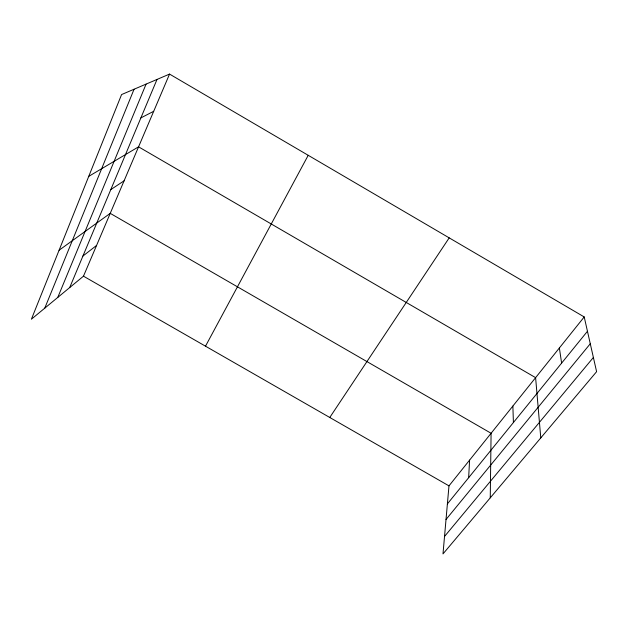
<?xml version="1.0" encoding="UTF-8"?>
<svg xmlns="http://www.w3.org/2000/svg" width="628" height="628" viewBox="0 0 628 628"><rect width="100%" height="100%" fill="white"/><g stroke="black" fill="none" stroke-linecap="round" stroke-linejoin="round"><path stroke-width="0.94" d="M490.256 497.839L491.088 433.265L110.23 213.355L59.087 250.234M468.653 477.696L469.587 460.12M584.213 316.944L448.981 485.868L442.991 553.912L596.6 371.674L584.213 316.944L169.544 74.088L121.581 94.561L31.4 319.205L83.477 276.179L169.544 74.088M44.769 308.16L134.062 89.239M57.768 297.421L146.081 84.105M69.692 287.569L157.016 79.434M205.505 346.185L308.215 155.304M329.771 417.479L449.193 237.871M447.387 503.907L587.455 331.27M446.021 519.489L590.281 343.752M444.522 536.469L593.381 357.465M82.92 256.043L96.563 245.446M110.787 189.609L124.085 180.825M88.736 176.366L138.56 146.834L535.606 377.656L540.779 437.904M140.876 117.907L153.695 111.297M83.477 276.179L448.981 485.868M559.367 347.983L561.62 363.11M512.872 406.057L513.406 422.542"/></g></svg>
